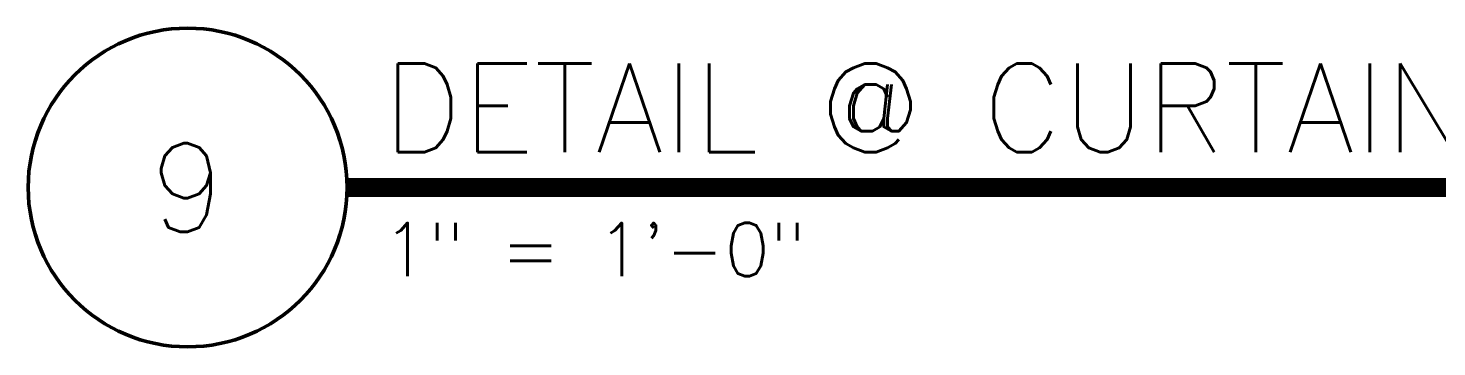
# Model space of a CAD drawing. Header units: inches. Extents: x 4066 to 5785, y 40 to 930.
# Drawn here: x 4348.57 to 4370.93, y 223.67 to 228.73 of the extents above; entities that cross this region are included whole.
import ezdxf
from ezdxf.enums import TextEntityAlignment as Align

# ---------------------------------------------------------------- set-up
doc = ezdxf.new("R2010")
doc.units = ezdxf.units.IN
doc.header["$LTSCALE"] = 0.5
doc.header["$MEASUREMENT"] = 0
doc.layers.get('0').update_dxf_attribs({"lineweight": 18})
doc.layers.add('G-Anno-Ttlb', color=213, linetype='Continuous', lineweight=50)
doc.styles.add('Arch-Dim', font='romans.shx', dxfattribs={"width": 0.75})
doc.styles.add('RomanS', font='romans.shx')

# ---------------------------------------------------------------- blocks, each defined once
blk = doc.blocks.new('Anno_Title_A1')
at = {"color": 0, "linetype": 'ByBlock', "lineweight": -2}
blk.add_circle((0, 0), 2.25, dxfattribs=at)
blk.add_circle((0, 0), 2.25, dxfattribs=at)
at = {"color": 0, "linetype": 'ByBlock', "lineweight": -2, "style": 'RomanS'}
blk.add_attdef('NUMBER', text='', height=1.25, dxfattribs=at).set_placement((0, 0), align=Align.MIDDLE)
blk = doc.blocks.new('Anno_Title_T1')
at = {"color": 0, "linetype": 'ByBlock', "lineweight": -2, "style": 'RomanS'}
blk.add_attdef('TITLE', (2.75, 0.5), '', height=1.25, dxfattribs=at)
blk.add_attdef('SCALE', text='', height=0.75, dxfattribs=at).set_placement((2.75, -0.5), align=Align.TOP_LEFT)

msp = doc.modelspace()

# ---------------------------------------------------------------- linework, layer by layer
at = {"layer": 'G-Anno-Ttlb'}
msp.add_lwpolyline([(4353.63166, 226.19841, 0.3, 0.3, 0), (4403.76286, 226.19841, 0.3, 0.3, 0)], format="xyseb", dxfattribs=at)

# ---------------------------------------------------------------- block references
ref = msp.add_blockref('Anno_Title_A1', (4351.10041, 226.19841), dxfattribs=dict(at, xscale=1.125, yscale=1.125, zscale=1.125))
ref.add_attrib('NUMBER', '9', dxfattribs={"layer": '0', "color": 0, "linetype": 'ByBlock', "lineweight": -2, "height": 1.40625, "style": 'Arch-Dim'}).set_placement((4351.10041, 226.19841), align=Align.MIDDLE)
ref = msp.add_blockref('Anno_Title_T1', (4351.10041, 226.19841), dxfattribs=dict(at, xscale=1.125, yscale=1.125, zscale=1.125))
ref.add_attrib('SCALE', '1" = 1\'-0"', dxfattribs={"layer": '0', "color": 0, "linetype": 'ByBlock', "lineweight": -2, "height": 0.84375, "style": 'Arch-Dim'}).set_placement((4354.19416, 225.63591), align=Align.TOP_LEFT)
ref.add_attrib('TITLE', 'DETAIL @ CURTAINWALL FLOOR CONNECTION', (4354.19416, 226.76091), dxfattribs={"layer": '0', "color": 0, "linetype": 'ByBlock', "lineweight": -2, "height": 1.40625, "style": 'Arch-Dim'})

doc.saveas('drawing.dxf')
